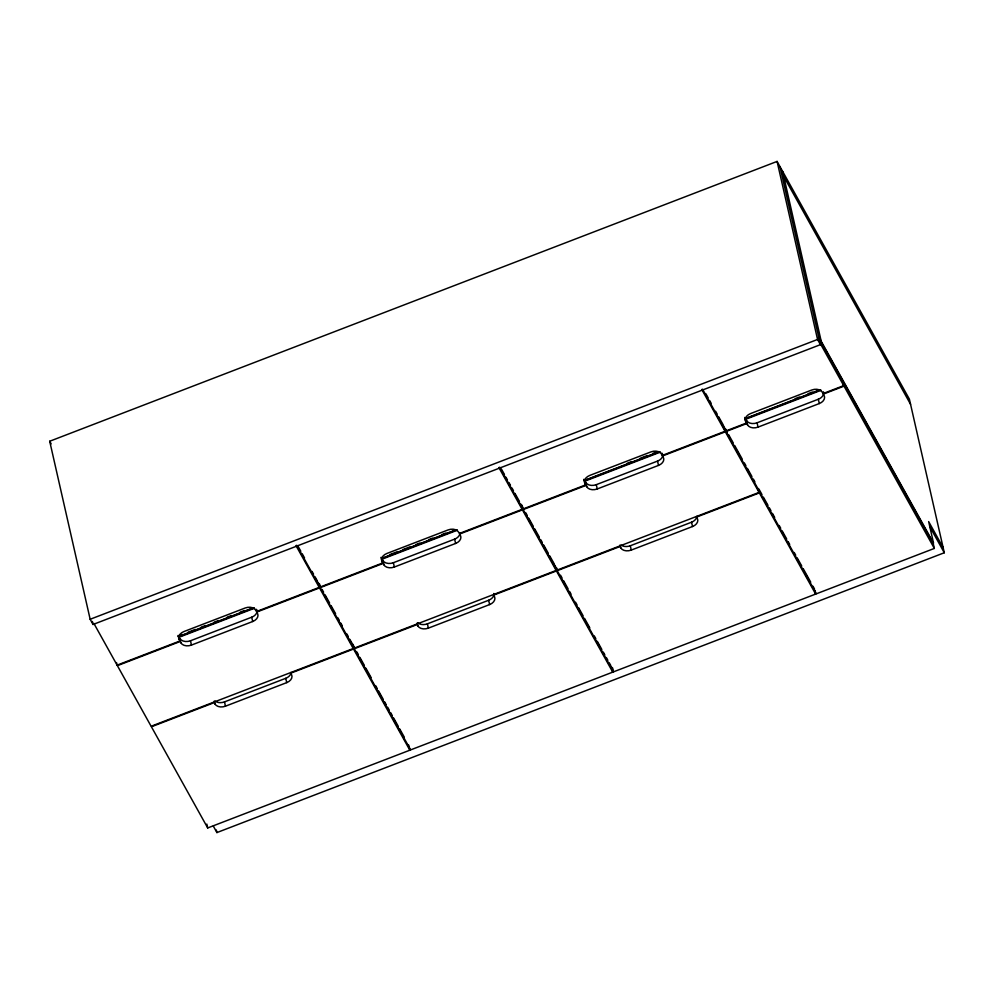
<?xml version="1.0" encoding="UTF-8"?>
<svg xmlns="http://www.w3.org/2000/svg" width="994" height="994" viewBox="0 0 994 994"><rect width="100%" height="100%" fill="white"/><g stroke="black" fill="none" stroke-linecap="round" stroke-linejoin="round"><path stroke-width="1.49" d="M779.979 166.632L820.435 344.657L93.051 624.481L90.156 619.274L49.7 441.249L777.084 161.426L909.386 399.128L944.3 552.751L216.916 832.574L213.3 826.064M90.156 619.274L817.553 339.463L777.084 161.426M178.013 636.098L182.349 634.433M188.114 632.209L195.333 629.438M201.111 627.214L205.447 625.549M214.108 622.219L218.444 620.554M227.104 617.212L231.428 615.547M240.101 612.217L244.425 610.552M389.573 554.714L396.792 551.931M402.57 549.719L409.789 546.936M415.567 544.712L419.903 543.047M428.563 539.717L432.899 538.052M441.56 534.722L445.884 533.057M627.127 463.328L631.463 461.663M640.124 458.333L647.342 455.55M653.12 453.326L657.456 451.661M795.101 398.718L799.412 397.053M808.035 393.736L812.346 392.071M178.299 636.62L253.383 607.744M382.653 558.007L456.283 529.678M584.112 480.512L659.184 451.624M745.053 418.598L818.397 390.381M178.187 635.39L178.908 636.694L254.029 607.794M296.721 545.271L320.006 587.094L382.789 562.939L381.808 558.64L456.929 529.74M499.634 467.217L522.906 509.04L585.69 484.886L584.708 480.587L659.842 451.686M702.534 389.163L725.806 430.986L746.482 423.034L745.5 418.722L820.622 389.834M254.315 608.316L179.193 637.216L180.896 642.82A8.287 5.827 -12.8 0 0 191.457 645.081L252.7 621.511A8.287 5.827 -12.8 0 0 257.471 613.36L256.092 609.198M521.552 505.983L522.434 509.86L459.65 534.014L460.371 535.306A8.287 5.827 -12.8 0 1 455.612 543.457L394.357 567.027A8.287 5.827 -12.8 0 1 383.808 564.766L382.106 559.162L457.228 530.262M662.625 454.382L663.271 457.252A8.287 5.827 -12.8 0 1 658.513 465.403L597.257 488.961A8.287 5.827 -12.8 0 1 586.708 486.712L585.006 481.108L660.128 452.208M725.508 428.923L726.105 431.508L816.422 593.791L934.335 548.427L933.167 543.258L842.837 380.975L844.018 386.144L823.343 394.096L824.063 395.401A8.287 5.827 -12.8 0 1 819.304 403.552L758.049 427.109A8.287 5.827 -12.8 0 1 747.5 424.86L745.798 419.244L820.92 390.344M93.821 623.337L117.106 665.148L179.889 641.006L178.51 636.831M318.068 582.223L319.236 587.392L256.452 611.546L255.731 610.241A8.287 5.827 -12.8 0 0 245.183 607.993L183.927 631.55A8.287 5.827 -12.8 0 0 179.168 639.701M520.968 504.169L522.136 509.338L459.352 533.492L458.632 532.188A8.287 5.827 -12.8 0 0 448.083 529.939L386.828 553.496A8.287 5.827 -12.8 0 0 382.069 561.647L382.789 562.939M723.868 426.115L725.048 431.284L662.265 455.438L661.532 454.134A8.287 5.827 -12.8 0 0 650.983 451.885L589.728 475.443A8.287 5.827 -12.8 0 0 584.969 483.593L585.69 484.886M819.404 341.166L818.522 337.289L842.552 380.453L843.72 385.622L823.057 393.574L822.324 392.282A8.287 5.827 -12.8 0 0 811.775 390.021L750.52 413.591A8.287 5.827 -12.8 0 0 745.761 421.729L746.482 423.034M180.896 642.82L180.175 641.515L117.391 665.669L151.113 726.266L353.255 648.51L352.075 643.342L349.826 639.304M256.738 612.068L319.534 587.914L318.353 582.745M554.987 565.288L556.155 570.457L354.026 648.212L320.292 587.616L383.075 563.461M758.186 488.526L759.056 492.403L556.926 570.158L523.192 509.562L585.988 485.407M663.271 457.252L662.551 455.96L725.334 431.806L724.452 427.929M726.105 431.508L746.767 423.556M179.926 638.508A8.287 5.827 -12.8 0 0 190.475 640.77L251.73 617.199A8.287 5.827 -12.8 0 0 256.912 612.056M382.106 559.162L382.827 560.454A8.287 5.827 -12.8 0 0 393.375 562.716L454.631 539.146A8.287 5.827 -12.8 0 0 459.911 533.219M585.006 481.108L585.727 482.401A8.287 5.827 -12.8 0 0 596.276 484.662L657.531 461.092A8.287 5.827 -12.8 0 0 662.787 454.395M745.798 419.244L746.519 420.549A8.287 5.827 -12.8 0 0 757.068 422.798L818.323 399.24A8.287 5.827 -12.8 0 0 823.504 394.084M352.659 645.156L353.541 649.032L290.757 673.174L291.478 674.479A8.287 5.827 -12.8 0 1 286.719 682.629L225.464 706.187A8.287 5.827 -12.8 0 1 214.915 703.938L214.195 702.634L151.411 726.788L207.709 827.952L409.851 750.197L408.683 745.028M611.583 666.962L612.751 672.13L410.621 749.898L354.311 648.734L417.095 624.58L417.815 625.885A8.287 5.827 -12.8 0 0 428.377 628.133L489.62 604.576A8.287 5.827 -12.8 0 0 494.391 596.425L493.732 593.555M555.273 565.797L556.441 570.966L493.658 595.12L494.391 596.425M814.782 590.2L815.652 594.077L613.522 671.845L557.212 570.68L619.995 546.526L620.716 547.831A8.287 5.827 -12.8 0 0 631.277 550.08L692.532 526.522A8.287 5.827 -12.8 0 0 697.291 518.371L696.57 517.066L759.354 492.912L758.472 489.036M215.201 701.093A8.287 5.827 -12.8 0 0 224.495 701.888L285.738 678.318A8.287 5.827 -12.8 0 0 291.031 672.391M417.803 622.778A8.287 5.827 -12.8 0 0 427.395 623.834L488.65 600.264A8.287 5.827 -12.8 0 0 493.894 593.567M621.349 545.221A8.287 5.827 -12.8 0 0 630.295 545.768L691.551 522.21A8.287 5.827 -12.8 0 0 696.831 516.284M783.757 176.485L910.566 404.297M943.12 547.582L928.644 521.577L933.54 543.109L818.609 336.618M929.825 526.745L944.3 552.751M819.69 342.458L843.72 385.622M844.018 386.144L934.335 548.427M817.553 339.463L820.435 344.657M744.779 417.43L745.5 418.722M705.852 393.736L708.101 397.786M709.604 400.483L711.108 403.179M715.605 411.28L717.109 413.976M718.612 416.672L723.123 424.761M725.657 429.321L727.161 432.017M728.652 434.713L733.15 442.79M734.653 445.486L742.145 458.955M744.394 462.993L745.898 465.689M747.389 468.373L751.886 476.461M753.39 479.145L754.893 481.841M758.931 489.098L761.926 494.49M763.429 497.186L767.94 505.287M769.443 507.984L770.934 510.68M772.437 513.376L774.686 517.427M779.197 525.515L780.7 528.212M782.203 530.908L786.701 539.009M788.205 541.705L789.708 544.401M794.218 552.49L795.709 555.186M797.213 557.895L801.723 565.984M803.227 568.68L810.731 582.173M812.98 586.212L814.484 588.908M701.764 389.462L725.048 431.284M725.334 431.806L759.056 492.403M759.354 492.912L815.652 594.077M584.708 480.587L583.987 479.282L584.969 483.593M501.448 469.093L504.443 474.486M505.946 477.182L507.449 479.891M508.953 482.587L510.456 485.283M511.96 487.979L513.463 490.676M514.954 493.372L519.464 501.473M525.751 512.767L527.255 515.464M528.746 518.16L533.244 526.236M534.747 528.932L539.245 537.008M540.748 539.705L542.239 542.389M543.743 545.085L548.241 553.161M549.732 555.857L554.23 563.933M560.529 575.24L562.032 577.949M563.536 580.645L568.034 588.734M569.537 591.43L571.041 594.126M575.538 602.227L577.042 604.924M578.545 607.62L583.056 615.708M584.547 618.405L589.802 627.848M594.313 635.949L595.816 638.645M597.319 641.341L601.817 649.43M603.321 652.126L604.824 654.822M606.328 657.531L607.831 660.227M609.322 662.923L610.825 665.62M498.864 467.515L522.136 509.338M522.434 509.86L556.155 570.457M556.441 570.966L612.751 672.13M381.808 558.64L381.087 557.336L382.069 561.647M297.79 545.793L300.797 551.198M302.3 553.894L304.549 557.945M312.054 571.426L313.557 574.134M315.061 576.831L317.31 580.869M322.106 589.479L323.597 592.175M325.1 594.859L329.598 602.948M331.089 605.632L335.587 613.72M337.836 617.759L339.339 620.442M340.843 623.139L342.334 625.835M346.831 633.911L348.335 636.607M356.871 651.952L358.374 654.648M359.878 657.345L364.388 665.446M365.879 668.142L371.135 677.585M375.645 685.674L377.148 688.37M378.652 691.066L383.15 699.167M384.653 701.863L386.157 704.56M387.66 707.256L389.163 709.952M390.654 712.648L392.158 715.345M393.661 718.041L398.172 726.142M399.663 728.838L404.173 736.927M295.963 545.569L319.236 587.392M319.534 587.914L353.255 648.51M353.541 649.032L409.851 750.197M49.7 441.249L51.141 443.846M782.589 171.316L821.218 341.302M818.323 399.24L819.304 403.552M757.068 422.798L758.049 427.109M746.519 420.549L747.5 424.86M745.102 418.859L745.761 421.729M725.222 428.402L725.806 430.986M691.551 522.21L692.532 526.522M661.892 453.078L662.551 455.96M657.531 461.092L658.513 465.403M630.295 545.768L631.277 550.08M620.07 544.948L620.716 547.831M596.276 484.662L597.257 488.961M585.727 482.401L586.708 486.712M612.639 667.968L613.522 671.845M556.628 568.096L557.212 570.68M556.342 567.574L556.926 570.158M522.608 506.977L523.192 509.562M522.024 505.163L522.906 509.04M488.65 600.264L489.62 604.576M454.631 539.146L455.612 543.457M427.395 623.834L428.377 628.133M417.169 623.014L417.815 625.885M393.375 562.716L394.357 567.027M382.827 560.454L383.808 564.766M353.727 646.15L354.311 648.734M353.143 644.336L354.026 648.212M319.409 583.739L320.292 587.616M319.422 584.509L320.006 587.094M285.738 678.318L286.719 682.629M251.73 617.199L252.7 621.511M224.495 701.888L225.464 706.187M214.269 701.068L214.915 703.938M190.475 640.77L191.457 645.081M178.908 636.694L180.175 641.515M216.319 829.99L216.916 832.574M206.839 824.076L207.709 827.952M116.509 662.563L117.106 665.148M92.367 621.461L93.051 624.481M823.392 391.798A8.287 5.827 -12.8 0 1 823.579 392.543M256.8 609.757A8.287 5.827 -12.8 0 1 256.974 610.502"/></g></svg>
